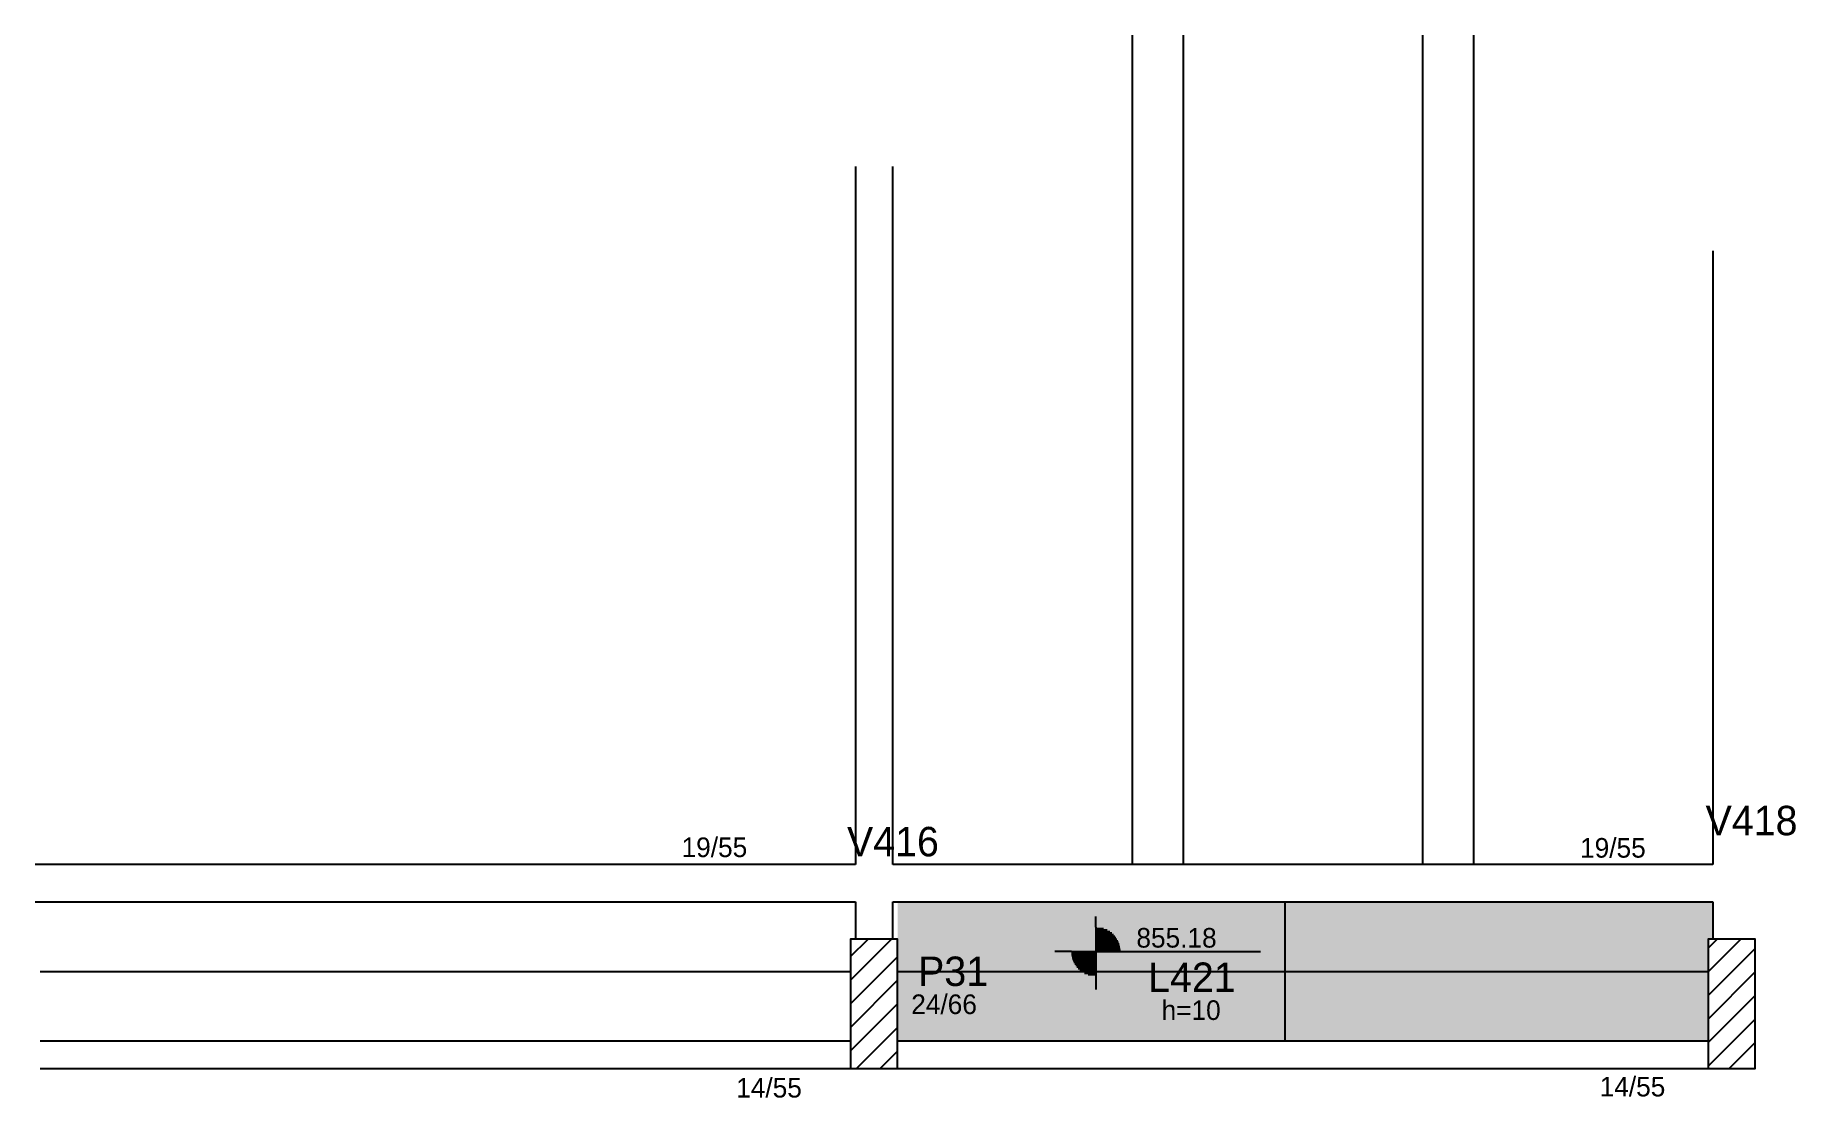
# Model space of a CAD drawing. Header units: metres. Extents: x 3741 to 4639, y 1471 to 2013.
import ezdxf

# ---------------------------------------------------------------- set-up
doc = ezdxf.new("R2010")
doc.units = ezdxf.units.M
for name, color, linetype in [('3', 7, 'Continuous'), ('4', 7, 'Continuous'), ('7', 7, 'Continuous'), ('Painéis', 7, 'Continuous'), ('REAPROVEITAMENTO', 7, 'Continuous')]:
    doc.layers.add(name, color=color, linetype=linetype)

msp = doc.modelspace()

# ---------------------------------------------------------------- hatches: boundary and pattern name
at = {"layer": 'REAPROVEITAMENTO'}
h = msp.add_hatch(color=7, dxfattribs=at)
h.dxf.hatch_style = 1
h.paths.add_polyline_path([(4596.28, 1552.12), (4593.78, 1552.12), (4593.78, 1552.12), (4593.97, 1500.12), (4593.97, 1500.12), (4180.97, 1500.12), (4180.97, 1500.12), (4180.97, 1571.12), (4180.97, 1571.12), (4596.47, 1571.12), (4596.47, 1571.12), (4596.28, 1552.12)])

# ---------------------------------------------------------------- linework, layer by layer
at = {"layer": '3', "color": 7, "lineweight": 25}
for p, q in [((4282, 1558.25), (4282, 1563.76)), ((4282, 1558.25), (4282, 1533.25)), ((4282, 1557.64), (4285.85, 1557.64)), ((4282, 1556.85), (4287.75, 1556.85)), ((4282, 1556.06), (4289.07, 1556.06)), ((4282, 1555.27), (4290.1, 1555.27)), ((4282, 1554.47), (4290.95, 1554.47)), ((4282, 1553.68), (4291.66, 1553.68)), ((4282, 1552.89), (4292.26, 1552.89)), ((4156.97, 1531.19), (4177.9, 1552.12)), ((4156.97, 1543.21), (4165.88, 1552.12)), ((4269.5, 1545.75), (4261.07, 1545.75)), ((4269.5, 1545.75), (4294.5, 1545.75)), ((4282, 1544.96), (4269.5, 1544.96)), ((4282, 1544.17), (4269.6, 1544.17)), ((4282, 1543.37), (4269.73, 1543.37)), ((4282, 1552.09), (4292.77, 1552.09)), ((4282, 1551.3), (4293.2, 1551.3)), ((4282, 1550.51), (4293.56, 1550.51)), ((4282, 1549.72), (4293.85, 1549.72)), ((4282, 1548.92), (4294.09, 1548.92)), ((4282, 1548.13), (4294.27, 1548.13)), ((4282, 1547.34), (4294.4, 1547.34)), ((4282, 1546.54), (4294.5, 1546.54)), ((4294.5, 1545.75), (4365.92, 1545.75)), ((4593.97, 1535.44), (4610.65, 1552.12)), ((4593.97, 1547.46), (4598.63, 1552.12)), ((4593.97, 1523.42), (4617.97, 1547.42)), ((4156.97, 1519.17), (4180.97, 1543.17)), ((4282, 1542.58), (4269.91, 1542.58)), ((4282, 1541.79), (4270.14, 1541.79)), ((4282, 1540.99), (4270.44, 1540.99)), ((4282, 1540.2), (4270.8, 1540.2)), ((4282, 1539.41), (4271.23, 1539.41)), ((4282, 1538.62), (4271.73, 1538.62)), ((4282, 1537.82), (4272.33, 1537.82)), ((4282, 1537.03), (4273.04, 1537.03)), ((4282, 1536.24), (4273.89, 1536.24)), ((4282, 1535.44), (4274.92, 1535.44)), ((4282, 1534.65), (4276.25, 1534.65)), ((4593.97, 1511.4), (4617.97, 1535.4)), ((4156.97, 1507.15), (4180.97, 1531.15)), ((4282, 1533.86), (4278.15, 1533.86)), ((4282, 1533.25), (4282, 1526.38)), ((4156.97, 1495.13), (4180.97, 1519.13)), ((4593.97, 1499.38), (4617.97, 1523.38)), ((4593.97, 1487.36), (4617.97, 1511.36)), ((4159.99, 1486.12), (4180.97, 1507.11)), ((4604.76, 1486.12), (4617.97, 1499.34)), ((4172.01, 1486.12), (4180.97, 1495.08))]:
    msp.add_line(p, q, dxfattribs=at)
for points in [[(4159.47, 1946.12), (4159.47, 1590.12)], [(4178.47, 1590.12), (4178.47, 1946.12)], [(4596.47, 1903.12), (4596.47, 1590.12)], [(4159.47, 1590.12), (3741.47, 1590.12)], [(4596.47, 1590.12), (4178.47, 1590.12)], [(3741.47, 1571.12), (4159.47, 1571.12)], [(4159.47, 1571.12), (4159.47, 1552.12)], [(4178.47, 1571.12), (4596.47, 1571.12)], [(4178.47, 1552.12), (4178.47, 1571.12)], [(4596.47, 1571.12), (4596.47, 1552.12)], [(4156.97, 1500.12), (3743.97, 1500.12)], [(4593.97, 1500.12), (4180.97, 1500.12)], [(3743.97, 1486.12), (4156.97, 1486.12)], [(4180.97, 1486.12), (4593.97, 1486.12)]]:
    msp.add_lwpolyline(points, dxfattribs=at)
at = {"layer": '7', "color": 7, "lineweight": 25}
for points in [[(4156.97, 1486.12), (4180.97, 1486.12), (4180.97, 1552.12), (4156.97, 1552.12), (4156.97, 1486.12)], [(4593.97, 1486.12), (4617.97, 1486.12), (4617.97, 1552.12), (4593.97, 1552.12), (4593.97, 1486.12)]]:
    msp.add_lwpolyline(points, dxfattribs=at)
at = {"layer": 'Painéis', "color": 7, "lineweight": 25}
for p, q in [((4300.48, 2013.12), (4300.48, 1590.12)), ((4326.48, 2013.12), (4326.48, 1590.12)), ((4448.48, 2013.12), (4448.48, 1590.12)), ((4474.48, 2013.12), (4474.48, 1590.12)), ((4378.47, 1500.12), (4378.47, 1571.12)), ((3743.97, 1535.62), (4156.97, 1535.62)), ((4180.97, 1535.62), (4593.97, 1535.62))]:
    msp.add_line(p, q, dxfattribs=at)

# ---------------------------------------------------------------- texts
at = {"layer": '3', "color": 7, "lineweight": 25}
for s, p in [('19/55', (4070.87, 1593.98)), ('19/55', (4528.76, 1593.69)), ('855.18', (4302.66, 1547.82)), ('24/66', (4187.92, 1513.93)), ('h=10', (4315.5, 1510.92)), ('14/55', (4098.71, 1471.35)), ('14/55', (4538.74, 1471.91))]:
    msp.add_text(s, height=10, dxfattribs=at).set_placement(p)
at = {"layer": '4', "color": 7, "lineweight": 25}
for s, p in [('V418', (4592.72, 1605.12)), ('V416', (4155.16, 1594.38)), ('P31', (4191.39, 1528.24)), ('L421', (4308.65, 1525.21))]:
    msp.add_text(s, height=15, dxfattribs=at).set_placement(p)

doc.saveas('drawing.dxf')
